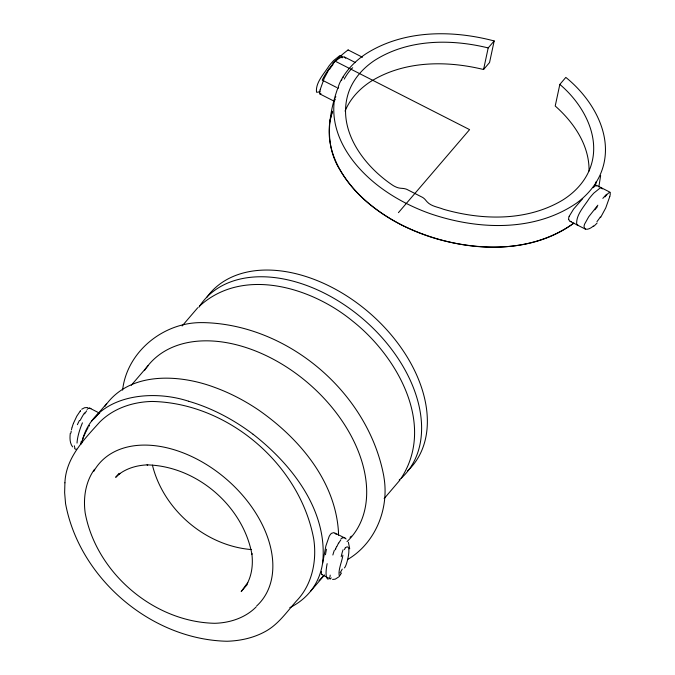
<?xml version="1.0" encoding="UTF-8"?>
<svg xmlns="http://www.w3.org/2000/svg" width="675" height="675" viewBox="0 0 675 675"><rect width="100%" height="100%" fill="white"/><g stroke="black" fill="none" stroke-linecap="round" stroke-linejoin="round"><path stroke-width="1.01" d="M342.132 57.881L341.592 55.519L339.829 55.578L333.686 60.514A45.748 11.61 -63 0 0 328.978 65.998C324.093 73.82 315.343 82.578 316.516 92.213L318.279 92.163L320.051 91.15M345.052 111.113A110.852 77.558 12.1 0 1 369.723 82.156C403.203 60.674 445.998 60.303 483.57 69.508L489.552 62.539L494.176 40.947C451.98 29.81 403.549 29.768 365.715 53.958A122.496 85.708 12.1 0 0 339.601 83.194C329.02 110.877 323.148 143.8 340.217 170.303C354.527 194.543 377.384 212.574 402.173 225.264C454.722 250.881 523.8 258.727 573.725 223.248M334.37 100.237C329.341 138.029 356.425 171.298 385.906 191.354A148.922 104.195 12.1 0 0 429.789 213.519C476.997 229.812 534.009 232.411 576.728 203.006A122.496 85.7 12.1 0 0 600.944 172.96C615.305 137.599 593.215 99.444 565.819 77.397L559.837 84.417L555.213 106.009C573.817 122.403 589.537 145.344 589.039 171.053M321.427 571.371L321.41 574.13L322.237 574.543M600.657 175.593L598.835 186.865M289.794 607.652C300.088 602.648 309.032 594.852 314.921 584.997A122.58 81.878 40.6 0 0 321.874 567.143L322.591 563.397C328.404 511.194 292.089 464.645 253.091 434.27M70.942 433.004L71.204 431.08M70.276 433.325C69.778 437.898 69.652 443.045 72.613 446.884M319.705 92.011L319.84 93.918L334.218 101.242M122.597 390.133C126.951 351.287 164.143 321.764 202.643 322.633L203.369 322.616C288.276 324.38 368.44 392.951 383.83 476.39L383.915 477.107C389.323 508.629 375.562 543.029 347.659 559.508M322.591 563.397L325.898 545.864L329.155 536.439A8.944 3.814 -74.5 0 1 331.493 533.326L333.931 532.6L336.277 534.347M483.57 69.508L488.194 47.925L494.176 40.947M71.466 429.739L71.913 427.908M81.464 443.829L83.109 437.965L85.961 431.553M329.746 121.829L332.48 111.189M335.602 97.327L335.787 96.584M320.237 89.513L324.228 78.266L329.459 68.529M342.875 555.213C342.031 561.651 337.804 570.367 339.331 576.053M609.736 196.661L605.753 207.917L600.514 217.654M72.039 427.435L73.221 423.849M82.164 440.977C93.85 395.12 150.339 388.614 188.637 401.254M332.302 111.856C320.313 147.977 344.284 184.697 372.06 206.153A148.525 103.916 12.1 0 0 402.173 225.256A148.525 103.916 12.1 0 0 436.674 238.849C481.629 251.471 534.921 252.011 573.902 223.079M338.285 88.29L338.572 87.472M335.399 549.804L335.711 548.944M73.389 423.402L76.823 416.129L80.333 410.898M569.211 216.278L573.598 209.073L582.694 198.636M341.407 80.57L341.887 79.582M344.393 567.937C347.001 565.928 352.485 542.042 345.414 547.754M86.214 431.072L86.737 430.11M342.858 77.684L343.356 76.773M87.008 429.629L87.286 429.14M87.86 428.161L88.155 427.672M94.525 469.268C85.565 481.68 83.135 497.711 85.143 512.637L85.177 512.924C96.23 572.813 153.757 622.021 214.701 623.295C229.812 622.915 245.32 617.895 256.112 606.96M401.304 478.035C436.05 424.145 396.579 355.657 352.434 320.962C311.69 287.44 243.16 266.347 199.538 306.104M104.895 406.384C128.857 371.301 178.951 374.001 214.464 387.323A148.922 99.461 40.6 0 1 258.204 409.759C298.839 437.915 335.433 480.786 338.479 532.094A122.479 81.81 40.6 0 1 338.487 535.191M89.066 426.203L89.522 425.503M340.521 574.661L339.415 575.994M94.34 418.736L94.871 418.061M597.856 205.192L588.701 216.785L584.601 224.117A8.868 3.358 -54.3 0 0 584.052 226.631C584.55 231.871 591.334 228.125 593.409 225.948M399.971 480.052L384.151 498.597M91.614 421.175L106.582 403.709M131.237 385.315L148.044 365.723M182.123 325.966L197.75 307.733M119.095 473.318L115.67 477.318L119.872 473.614L119.197 474.086C127.389 467.961 137.616 465.202 147.732 464.864L147.015 464.889C196.366 465.91 242.966 505.769 251.91 554.268L251.826 553.559C253.125 563.633 252.079 574.197 247.387 583.318L247.742 582.584L241.194 591.587L247.354 584.398M398.427 212.659L469.589 129.625L335.23 61.197M310.795 591.022L324.397 575.151M324.363 575.117L318.997 580.618M604.969 196.898C606.007 195.818 610.782 189.346 610.267 194.172A8.868 1.08 -71 0 1 609.753 196.636M97.875 414.45L99.529 413.1M338.808 576.88L335.171 579.184L332.573 579.428M593.097 187.709L595.958 185.338L596.793 186.081M336.563 60.235C338.799 58.463 343.457 54.869 345.727 58.244M320.954 93.53L319.95 93.977M81.7 409.236L84.578 407.725L87.556 407.506M577.8 224.876L576.754 224.724C575.572 215.089 584.331 206.322 589.216 198.501A45.748 11.61 -63 0 1 593.916 193.016L600.067 188.08L601.374 187.852L602.353 188.907M251.513 549.577C205.588 545.932 163.384 509.844 152.423 465.134M571.489 221.67L569.59 221.037L568.738 219.518M488.194 47.925C450.63 38.711 407.835 39.074 374.355 60.573A110.877 77.583 12.1 0 0 359.556 73.6A110.97 77.642 12.1 0 0 348.95 91.378C335.703 128.621 363.293 165.755 393.103 185.515A19.617 13.728 12.1 0 0 396.537 187.228L397.001 187.414A7.231 5.062 12.1 0 0 397.71 187.65A11.745 8.218 12.1 0 0 400.984 188.274L402.19 188.376A12.175 8.522 12.1 0 1 406.358 189.169A12.69 8.876 12.1 0 1 407.253 189.582L422.542 197.378A10.657 7.459 12.1 0 1 423.267 197.868A11.787 8.252 12.1 0 1 425.048 199.437L426.271 200.88A40.492 28.333 12.1 0 0 427.106 201.842C431.241 206.398 438.067 207.048 443.433 209.25C482.262 220.438 526.989 221.417 562.638 200.104A110.852 77.558 12.1 0 0 589.368 170.058C602.497 138.831 583.765 104.6 559.837 84.417M335.239 533.191L344.275 537.73M348.098 49.942L362.492 57.248M344.596 57.054L355.497 62.606M596.43 185.279L610.031 192.206M336.606 87.446L322.228 80.122A138.78 97.099 12.1 0 1 348.098 49.942M570.198 221.4L585.385 229.129M89.016 408.156A14.065 2.818 -58.3 0 1 89.927 408.248L99.647 413.227M321.545 574.442L329.78 578.694M348.376 542.236L349.718 548.842M95.723 417.082A8.944 0.574 -52.7 0 1 97.639 414.804M80.747 444.201A41.361 18.546 -44.7 0 1 81.245 441.442M80.283 411.05A7.045 1.072 -57.7 0 1 80.612 410.864M325.451 554.723A40.593 1.08 -79.3 0 1 326.422 549.222M188.637 401.262A148.635 99.276 40.6 0 1 253.083 434.27M87.134 409.387A10.1 2.337 -61.7 0 1 89.024 408.105M84.62 413.851A9.669 1.747 -60.3 0 1 86.687 410.839M89.927 408.24A18.031 3.552 -57.7 0 1 90.34 408.527M90.602 408.417A26.848 5.164 -60.2 0 1 90.922 408.712M76.587 449.162A14.057 4.286 -68 0 1 75.448 449.187A18.419 5.662 -68.5 0 1 74.739 448.504M74.891 447.947A26.848 8.412 -65.9 0 1 74.334 445.787M77.026 443.095A40.517 13.728 -60.6 0 1 82.443 422.82M77.389 424.685A26.764 7.113 -58.2 0 1 79.447 420.449M80.19 420.398A15.398 2.852 -59.7 0 1 84.493 412.906M344.495 549.627A7.045 2.422 -69 0 1 345.313 547.678M341.212 556.732A18.79 5.687 -68.8 0 1 343.086 549.728M341.474 572.974A7.045 1.122 -57.3 0 1 340.487 574.501M342.259 569.101A18.79 3.788 -57.3 0 1 340.073 572.881M338.622 543.324A10.1 2.784 -64.3 0 1 340.765 540.042M340.9 538.996A9.669 2.911 -67.3 0 1 342.908 537.57M336.825 546.666A14.065 4.683 -66 0 1 338.555 543.122M335.61 548.952A18.031 6.176 -66.2 0 1 336.563 546.581M332.859 555.01A26.848 8.108 -66.6 0 1 334.412 550.058M328.16 579.26A40.517 8.843 -68.4 0 1 327.147 563.659M329.991 576.973A26.772 4.666 -64 0 1 330.193 575.1M330.623 578.897A15.441 3.021 -59.1 0 1 329.611 577.724M331.307 577.901A9.88 2 -58.5 0 1 331.02 578.129M345.288 538.152A26.764 8.859 -62 0 1 346.056 539.047M342.782 537.95A15.398 4.776 -67.1 0 1 345.161 538.363M335.104 99.968A8.944 0.65 -73.8 0 1 335.298 98.938M344.225 79.11A41.69 17.651 -76.4 0 1 352.688 67.719M568.713 219.544A8.944 3.746 -51.1 0 1 569.135 216.312M595.747 182.098A41.386 2.886 -51.3 0 1 594.692 185.844M602.842 198.391A42.913 1.865 -51.4 0 1 606.563 194.24M594.768 209.841A42.922 0.827 -50.4 0 1 597.257 206.896M600.32 216.962A42.922 18.993 -75.9 0 1 596.945 221.619M597.139 222.961A42.913 19.828 -77.3 0 1 593.435 226.513M319.731 91.952A8.868 1.063 -71.1 0 1 320.271 89.454M329.653 69.221A42.913 18.993 -75.9 0 1 333.037 64.564M332.834 63.222A42.922 19.828 -77.3 0 1 336.547 59.662M93.741 471.412A106.279 70.985 40.6 0 1 223.906 477.056A106.279 70.985 40.6 0 1 256.584 606.049M144.425 370.634A133 88.83 40.6 0 1 306.998 382.134A133 88.83 40.6 0 1 347.009 541.628M351.422 536.153A133 88.83 40.6 0 1 350.038 537.342M206.618 297.591A133 88.83 40.6 0 1 369.217 312.668A133 88.83 40.6 0 1 407.675 470.846M198.855 307.336A133 88.83 40.6 0 1 363.462 319.385A133 88.83 40.6 0 1 399.203 479.984M64.918 482.811L64.631 492.649L65.559 503.584C79.338 578.281 151.099 639.672 227.112 641.25C240.207 640.845 253.328 638.01 264.904 631.716C278.108 624.712 286.647 612.073 296.3 601.138C311.909 585.149 316.921 561.473 313.85 539.831L313.757 539.148C299.978 464.442 228.201 403.043 152.179 401.456C132.992 401.811 113.383 408.316 99.681 422.128C84.097 439.484 65.804 457.861 64.918 482.811"/></g></svg>
